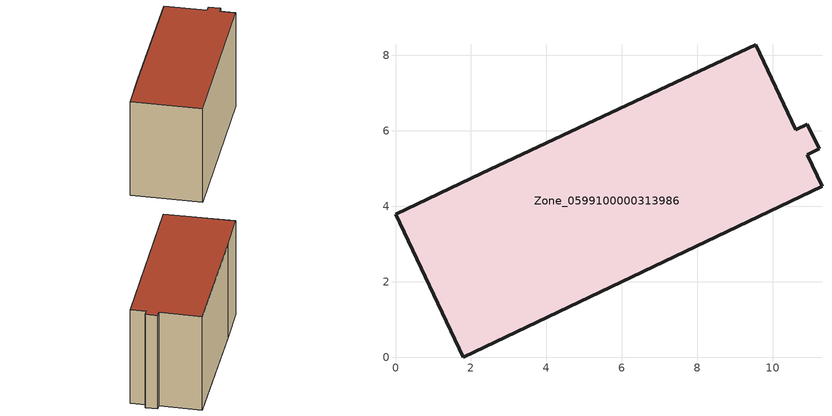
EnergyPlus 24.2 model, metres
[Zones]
Zone_0599100000313986
 floor ground (C_G): 11.31,4.53 1.79,0 0,3.79 2.29,4.88 9.55,8.28 10.61,6.03 10.92,6.17 11.23,5.52 10.92,5.37 z0
 wall outside (C_F): 1.79,0 11.31,4.53 10.92,5.37 11.23,5.52 10.92,6.17 10.61,6.03 9.55,8.28 2.29,4.88 0,3.79 1.79,0 z0:6.19
 roof outside (C_R): 10.92,6.17 10.61,6.03 9.55,8.28 2.29,4.88 0,3.79 1.79,0 11.31,4.53 10.92,5.37 11.23,5.52 z6.19
[BUILDING]
Pand.0599100000313986: North Axis=0; Terrain=City; Loads Convergence Tolerance Value=0.04; Temperature Convergence Tolerance Value=0.4; Solar Distribution=FullExterior; Maximum Number of Warmup Days=25; Minimum Number of Warmup Days=1
[Site:Location]
Rotterdam.The.Hague.AP_ZH_NLD Design_Conditions: Latitude=51.96; Longitude=4.45; Time Zone=1; Elevation=-4.5
[SITE:GROUNDTEMPERATURE:BUILDINGSURFACE]
18, 18, 18, 18, 18, 18, 18, 18, 18, 18, 18, 18
[MATERIAL] Thermal Absorptance=0.9; Solar Absorptance=0.7; Visible Absorptance=0.7
Name | Roughness | Thickness | Conductivity | Density | Specific Heat
G.TI.1946 | MediumSmooth | 0.15 | 1 | 540 | 1210
F.TI.1946 | Rough | 0.3 | 0.857143 | 1920 | 840
R.TI.1946 | MediumRough | 0.2 | 0.1 | 1500 | 1000
[CONSTRUCTION]
C_G: G.TI.1946
C_F: F.TI.1946
C_R: R.TI.1946
[ZONE]
Zone_0599100000313986: Type=1; Multiplier=1; Ceiling Height=Autocalculate; Volume=Autocalculate; Floor Area=autocalculate; Part of Total Floor Area=Yes
[ZONEINFILTRATION:DESIGNFLOWRATE]
Infil_Zone_0599100000313986: Zone or ZoneList or Space or SpaceList=Zone_0599100000313986; Schedule=AlwaysOn; Design Flow Rate Calculation Method=Flow/Area; Flow Rate per Floor Area=0.003; Constant Term Coefficient=1; Temperature Term Coefficient=0; Velocity Term Coefficient=0; Velocity Squared Term Coefficient=0
[HVACTEMPLATE:ZONE:IDEALLOADSAIRSYSTEM]
Zone_0599100000313986: Maximum Heating Supply Air Temperature=50; Minimum Cooling Supply Air Temperature=13; Maximum Heating Supply Air Humidity Ratio=0.0156; Minimum Cooling Supply Air Humidity Ratio=0.0077; Heating Limit=NoLimit; Cooling Limit=NoLimit; Dehumidification Control Type=ConstantSensibleHeatRatio; Cooling Sensible Heat Ratio=0.7; Dehumidification Setpoint=60; Humidification Control Type=None; Humidification Setpoint=30; Outdoor Air Method=None; Outdoor Air Flow Rate per Person=0.00944; Outdoor Air Flow Rate per Zone Floor Area=0; Outdoor Air Flow Rate per Zone=0; Demand Controlled Ventilation Type=None; Outdoor Air Economizer Type=NoEconomizer; Heat Recovery Type=None; Sensible Heat Recovery Effectiveness=0.7; Latent Heat Recovery Effectiveness=0.65
[ZONECONTROL:THERMOSTAT]
ThermostatControl_Zone_0599100000313986: Zone or ZoneList=Zone_0599100000313986; Control Type Schedule=DualSetpointControlType; Control 1=Thermostat_Zone_0599100000313986; Temperature Difference Between Cutout And Setpoint=0
[THERMOSTATSETPOINT:DUALSETPOINT]
Thermostat_Zone_0599100000313986: Heating Setpoint Temperature Schedule=HeatingSetpoint_Zone_0599100000313986; Cooling Setpoint Temperature Schedule=CoolingSetpoint_Zone_0599100000313986
[SCHEDULE:COMPACT]
HeatingSetpoint_Zone_0599100000313986: Through: 12/31, For: AllDays, Until: 24:00, 21
CoolingSetpoint_Zone_0599100000313986: Through: 12/31, For: AllDays, Until: 24:00, 24
DualSetpointControlType: Through: 12/31, For: AllDays, Until: 24:00, 4
AlwaysOn: Through: 12/31, For: AllDays, Until: 24:00, 1
